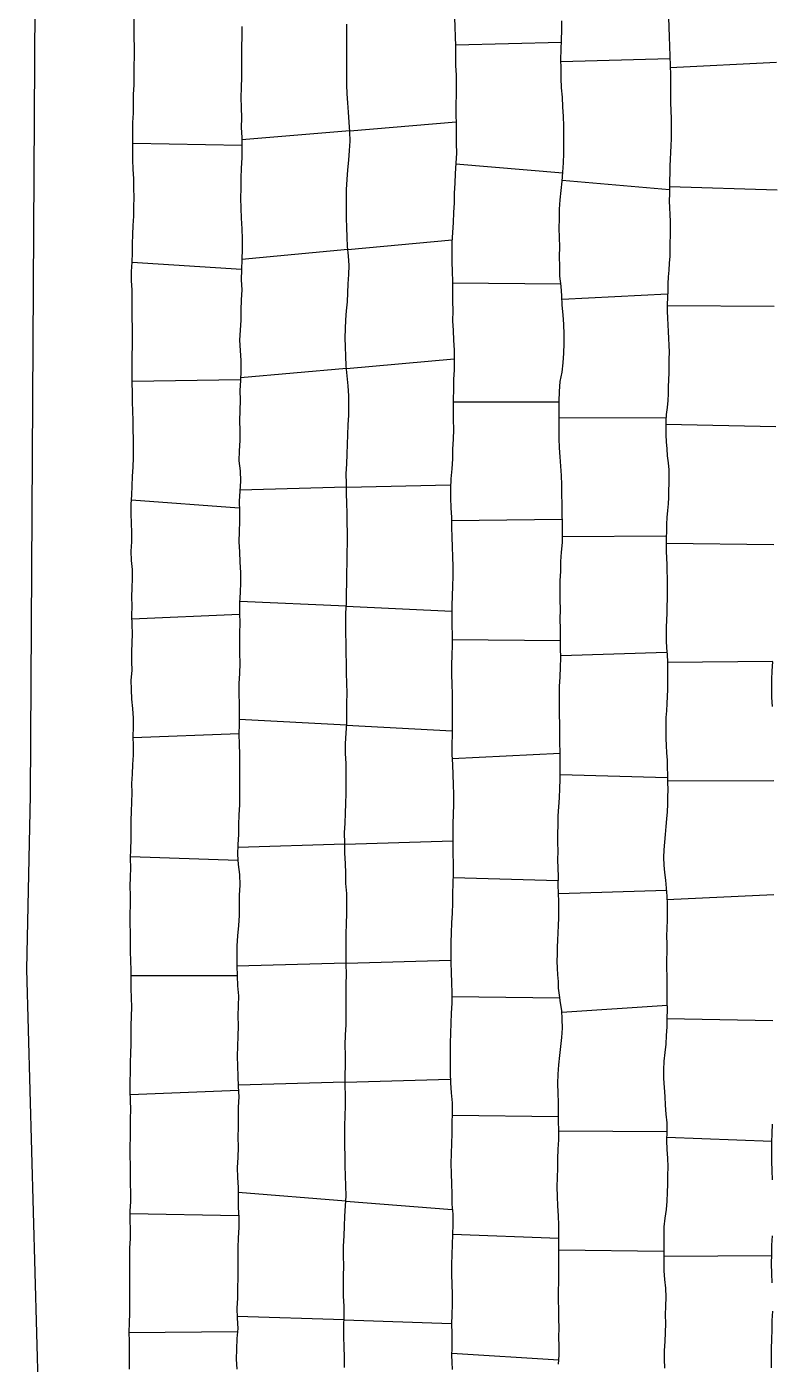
# Model space of a CAD drawing. Extents: x 703186 to 703989, y 1560402 to 1561368.
# Drawn here: x 703186.1 to 703217.4, y 1560850.6 to 1560906.8 of the extents above; entities that cross this region are included whole.
import ezdxf

# ---------------------------------------------------------------- set-up
doc = ezdxf.new("R2010")
doc.units = 0
for name, color, linetype in [('10124_2002_REAL', 30, 'Continuous'), ('AGROCAD PLL', 7, 'Continuous'), ('PANTE_2002', 7, 'Continuous')]:
    doc.layers.add(name, color=color, linetype=linetype)

msp = doc.modelspace()

# ---------------------------------------------------------------- linework, layer by layer
at = {"layer": '10124_2002_REAL'}
for points in [[(703190.3886, 1560850.4341), (703190.3905, 1560850.8181), (703190.3846, 1560851.2105), (703190.381, 1560851.6022), (703190.378, 1560851.992), (703190.3845, 1560852.3787), (703190.4012, 1560852.7816), (703190.4058, 1560853.1735), (703190.4022, 1560853.5669), (703190.3965, 1560853.9588), (703190.4002, 1560854.3475), (703190.4047, 1560854.737), (703190.4061, 1560855.1259), (703190.3986, 1560855.5262), (703190.4206, 1560855.9156), (703190.4296, 1560856.2999), (703190.4123, 1560856.6925), (703190.4197, 1560857.0836), (703190.4361, 1560857.4625), (703190.4378, 1560857.8439), (703190.4324, 1560858.2341), (703190.4259, 1560858.6162), (703190.4265, 1560859.0077), (703190.4165, 1560859.3993), (703190.4198, 1560859.7936), (703190.4218, 1560860.1857), (703190.4224, 1560860.5691), (703190.4332, 1560860.9541), (703190.4363, 1560861.3431), (703190.4274, 1560861.7261), (703190.4111, 1560862.1285), (703190.4128, 1560862.5251), (703190.4214, 1560862.918), (703190.4296, 1560863.3181), (703190.4419, 1560863.7073), (703190.4539, 1560864.0952), (703190.4552, 1560864.4773), (703190.4514, 1560864.8627), (703190.4685, 1560865.2618), (703190.482, 1560865.6477), (703190.4676, 1560866.0394), (703190.457, 1560866.4336), (703190.4577, 1560866.8266), (703190.458, 1560867.2049), (703190.4361, 1560867.5885), (703190.4205, 1560867.9828), (703190.43, 1560868.3755), (703190.4262, 1560868.7635), (703190.4174, 1560869.163), (703190.4176, 1560869.5541), (703190.4254, 1560869.9443), (703190.4213, 1560870.339), (703190.4169, 1560870.7234), (703190.4336, 1560871.1013), (703190.438, 1560871.4957), (703190.4213, 1560871.8841), (703190.4354, 1560872.2884), (703190.4511, 1560872.6846), (703190.4573, 1560873.0889), (703190.4568, 1560873.4814), (703190.4658, 1560873.866), (703190.4874, 1560874.2591), (703190.493, 1560874.6487), (703190.4831, 1560875.0376), (703190.5052, 1560875.4394), (703190.5295, 1560875.8422), (703190.5477, 1560876.2344), (703190.5531, 1560876.6243), (703190.5383, 1560877.0164), (703190.5524, 1560877.4026), (703190.5477, 1560877.7933), (703190.5203, 1560878.1883), (703190.4887, 1560878.5786), (703190.4696, 1560878.9865), (703190.459, 1560879.3839), (703190.493, 1560879.7836), (703190.4901, 1560880.1704), (703190.487, 1560880.5677), (703190.4947, 1560880.9474), (703190.5081, 1560881.3259), (703190.4948, 1560881.7165), (703190.4788, 1560882.0982), (703190.4954, 1560882.4911), (703190.4895, 1560882.8828), (703190.4971, 1560883.2666), (703190.5075, 1560883.6542), (703190.5094, 1560884.0375), (703190.4652, 1560884.414), (703190.4497, 1560884.8058), (703190.479, 1560885.2002), (703190.4885, 1560885.588), (703190.47, 1560885.985), (703190.4495, 1560886.3681), (703190.4565, 1560886.7726), (703190.4844, 1560887.1604), (703190.4946, 1560887.545), (703190.5142, 1560887.9427), (703190.5427, 1560888.3495), (703190.5589, 1560888.7291), (703190.5535, 1560889.124), (703190.5469, 1560889.5186), (703190.5394, 1560889.9006), (703190.5345, 1560890.2923), (703190.5271, 1560890.6888), (703190.5111, 1560891.083), (703190.5175, 1560891.4775), (703190.5036, 1560891.8604), (703190.4976, 1560892.2492), (703190.5012, 1560892.6452), (703190.5026, 1560893.031), (703190.5113, 1560893.4264), (703190.5143, 1560893.8116), (703190.5179, 1560894.2057), (703190.5002, 1560894.6004), (703190.4959, 1560894.9884), (703190.4979, 1560895.3806), (703190.4927, 1560895.7813), (703190.4722, 1560896.1664), (703190.4702, 1560896.5501), (703190.4906, 1560896.9415), (703190.5163, 1560897.3342), (703190.5046, 1560897.7197), (703190.5234, 1560898.1058), (703190.5363, 1560898.4894), (703190.565, 1560898.8835), (703190.5738, 1560899.2764), (703190.5816, 1560899.6675), (703190.5698, 1560900.0608), (703190.5723, 1560900.4508), (703190.5454, 1560900.8467), (703190.5276, 1560901.2425), (703190.5207, 1560901.6335), (703190.5283, 1560902.0278), (703190.529, 1560902.4269), (703190.5284, 1560902.8158), (703190.5495, 1560903.2094), (703190.5515, 1560903.601), (703190.5596, 1560903.9937), (703190.5764, 1560904.395), (703190.5803, 1560904.7917), (703190.5846, 1560905.1885), (703190.5906, 1560905.5915), (703190.5894, 1560905.9858), (703190.5775, 1560906.3806), (703190.578, 1560906.7692), (703190.5768, 1560907.1517)], [(703204.052, 1560907.2204), (703204.0622, 1560906.8212), (703204.0783, 1560906.4229), (703204.0886, 1560906.0212), (703204.0918, 1560905.6156), (703204.0956, 1560905.2053), (703204.1143, 1560904.796), (703204.1177, 1560904.3933), (703204.1131, 1560903.9858), (703204.0992, 1560903.5766), (703204.1056, 1560903.1606), (703204.1138, 1560902.7489), (703204.1187, 1560902.3392), (703204.1161, 1560901.9325), (703204.126, 1560901.5242), (703204.1102, 1560901.0994), (703204.0749, 1560900.677), (703204.0555, 1560900.2596), (703204.0402, 1560899.849), (703204.0339, 1560899.4438), (703204.012, 1560899.0296), (703203.9951, 1560898.6109), (703203.9641, 1560898.1899), (703203.9418, 1560897.7742), (703203.931, 1560897.3628), (703203.9411, 1560896.955), (703203.9533, 1560896.5475), (703203.9655, 1560896.1332), (703203.9617, 1560895.7249), (703203.9689, 1560895.3098), (703203.9782, 1560894.8956), (703203.9677, 1560894.4853), (703203.9955, 1560894.0728), (703204.0123, 1560893.6641), (703204.0287, 1560893.2499), (703204.0381, 1560892.8403), (703204.035, 1560892.4251), (703204.0056, 1560892.0155), (703204.0023, 1560891.5959), (703203.9939, 1560891.1715), (703203.9936, 1560890.7532), (703203.9973, 1560890.3384), (703204.0069, 1560889.9192), (703203.9921, 1560889.5078), (703203.9581, 1560889.0937), (703203.9649, 1560888.6773), (703203.9299, 1560888.267), (703203.8932, 1560887.8488), (703203.8832, 1560887.4433), (703203.8872, 1560887.0396), (703203.9012, 1560886.628), (703203.9199, 1560886.2194), (703203.9253, 1560885.806), (703203.9415, 1560885.3957), (703203.9529, 1560884.9823), (703203.9587, 1560884.5704), (703203.9713, 1560884.1587), (703203.9754, 1560883.7477), (703203.9606, 1560883.3385), (703203.9477, 1560882.926), (703203.9425, 1560882.5181), (703203.9355, 1560882.1017), (703203.9334, 1560881.691), (703203.9473, 1560881.2714), (703203.944, 1560880.8511), (703203.9368, 1560880.4404), (703203.9283, 1560880.0332), (703203.9269, 1560879.6266), (703203.9385, 1560879.2127), (703203.945, 1560878.7961), (703203.9461, 1560878.3751), (703203.9474, 1560877.9447), (703203.9462, 1560877.5312), (703203.9459, 1560877.1061), (703203.9372, 1560876.686), (703203.9396, 1560876.2647), (703203.961, 1560875.8358), (703203.9752, 1560875.4081), (703203.9865, 1560874.9941), (703204.0073, 1560874.5771), (703204.0046, 1560874.1656), (703203.9882, 1560873.7576), (703203.9822, 1560873.3431), (703203.981, 1560872.9305), (703203.9771, 1560872.5154), (703203.9832, 1560872.1006), (703203.9948, 1560871.6851), (703203.9913, 1560871.2661), (703203.9787, 1560870.8458), (703203.9673, 1560870.4263), (703203.9578, 1560870.0081), (703203.9496, 1560869.5912), (703203.9228, 1560869.1887), (703203.9025, 1560868.7706), (703203.8982, 1560868.359), (703203.8914, 1560867.9398), (703203.8935, 1560867.5215), (703203.9093, 1560867.0966), (703203.924, 1560866.6716), (703203.9366, 1560866.2459), (703203.9314, 1560865.8126), (703203.911, 1560865.3939), (703203.8983, 1560864.9733), (703203.8842, 1560864.551), (703203.8672, 1560864.1314), (703203.8672, 1560863.7105), (703203.872, 1560863.2947), (703203.8657, 1560862.8746), (703203.8757, 1560862.46), (703203.9132, 1560862.0453), (703203.9464, 1560861.6215), (703203.9456, 1560861.1929), (703203.9414, 1560860.7672), (703203.9392, 1560860.3412), (703203.9232, 1560859.9176), (703203.9014, 1560859.4906), (703203.8945, 1560859.0721), (703203.9013, 1560858.6528), (703203.9173, 1560858.2218), (703203.939, 1560857.797), (703203.9404, 1560857.3738), (703203.9726, 1560856.942), (703203.9825, 1560856.5174), (703203.9673, 1560856.0929), (703203.9553, 1560855.6694), (703203.9378, 1560855.2556), (703203.9239, 1560854.8319), (703203.9254, 1560854.4161), (703203.9355, 1560854.0017), (703203.9467, 1560853.5771), (703203.9557, 1560853.1538), (703203.9412, 1560852.7265), (703203.925, 1560852.3207), (703203.93, 1560851.9508), (703203.94, 1560851.6114), (703203.9421, 1560851.3099), (703203.9241, 1560851.0188), (703203.9305, 1560850.7226), (703203.9456, 1560850.4251)], [(703208.4228, 1560850.6405), (703208.4441, 1560851.0187), (703208.4447, 1560851.4007), (703208.4408, 1560851.786), (703208.4459, 1560852.1731), (703208.4298, 1560852.5552), (703208.4295, 1560852.9457), (703208.4207, 1560853.3318), (703208.422, 1560853.7187), (703208.4318, 1560854.0995), (703208.4285, 1560854.4929), (703208.4369, 1560854.8874), (703208.4278, 1560855.2808), (703208.4326, 1560855.6792), (703208.4367, 1560856.0802), (703208.4322, 1560856.4784), (703208.4237, 1560856.8829), (703208.3983, 1560857.2908), (703208.3763, 1560857.6893), (703208.3701, 1560858.089), (703208.3756, 1560858.4914), (703208.3925, 1560858.8811), (703208.3986, 1560859.2747), (703208.409, 1560859.6737), (703208.4283, 1560860.0688), (703208.4304, 1560860.4578), (703208.421, 1560860.8507), (703208.4159, 1560861.2506), (703208.4188, 1560861.6335), (703208.4047, 1560862.0315), (703208.3984, 1560862.4356), (703208.4126, 1560862.8265), (703208.428, 1560863.2164), (703208.4716, 1560863.6151), (703208.5133, 1560863.9908), (703208.5611, 1560864.3724), (703208.5883, 1560864.7629), (703208.5804, 1560865.1422), (703208.5566, 1560865.5072), (703208.5051, 1560865.8318), (703208.4615, 1560866.1444), (703208.4263, 1560866.4382), (703208.4223, 1560866.7182), (703208.3972, 1560866.998), (703208.374, 1560867.2825), (703208.3663, 1560867.5712), (703208.3716, 1560867.865), (703208.3816, 1560868.1637), (703208.3941, 1560868.4636), (703208.4023, 1560868.7665), (703208.4273, 1560869.0794), (703208.435, 1560869.4004), (703208.4379, 1560869.7324), (703208.4278, 1560870.0759), (703208.4175, 1560870.4275), (703208.4109, 1560870.7714), (703208.4148, 1560871.1285), (703208.406, 1560871.485), (703208.3971, 1560871.841), (703208.409, 1560872.2006), (703208.3863, 1560872.56), (703208.3923, 1560872.9298), (703208.4045, 1560873.3018), (703208.4093, 1560873.6845), (703208.4342, 1560874.0645), (703208.465, 1560874.4427), (703208.4732, 1560874.834), (703208.4867, 1560875.2137), (703208.497, 1560875.5925), (703208.4932, 1560875.9707), (703208.4903, 1560876.3574), (703208.4828, 1560876.7533), (703208.4815, 1560877.1454), (703208.4776, 1560877.543), (703208.459, 1560877.924), (703208.4626, 1560878.3269), (703208.4682, 1560878.7252), (703208.4681, 1560879.1159), (703208.4885, 1560879.5197), (703208.5062, 1560879.9314), (703208.5193, 1560880.3166), (703208.5063, 1560880.7211), (703208.4994, 1560881.1241), (703208.5019, 1560881.5339), (703208.495, 1560881.9478), (703208.4997, 1560882.3524), (703208.4868, 1560882.7566), (703208.4879, 1560883.1633), (703208.4966, 1560883.5609), (703208.5169, 1560883.9588), (703208.5213, 1560884.3668), (703208.5483, 1560884.7639), (703208.5888, 1560885.1724), (703208.5862, 1560885.5685), (703208.582, 1560885.9662), (703208.5744, 1560886.3723), (703208.5719, 1560886.7852), (703208.5619, 1560887.1864), (703208.5542, 1560887.5842), (703208.5427, 1560887.9786), (703208.5118, 1560888.377), (703208.4843, 1560888.7627), (703208.4656, 1560889.1475), (703208.4523, 1560889.5343), (703208.4525, 1560889.9244), (703208.4428, 1560890.312), (703208.4426, 1560890.7087), (703208.4433, 1560891.1104), (703208.4596, 1560891.5107), (703208.4953, 1560891.9258), (703208.5725, 1560892.3251), (703208.6147, 1560892.7229), (703208.6472, 1560893.1286), (703208.6592, 1560893.525), (703208.6535, 1560893.9196), (703208.6391, 1560894.3296), (703208.6135, 1560894.7355), (703208.5816, 1560895.1354), (703208.562, 1560895.5363), (703208.5286, 1560895.9409), (703208.4783, 1560896.3527), (703208.4734, 1560896.7666), (703208.4682, 1560897.1804), (703208.4722, 1560897.5838), (703208.4586, 1560897.9811), (703208.4533, 1560898.3721), (703208.4646, 1560898.7706), (703208.4626, 1560899.1705), (703208.4911, 1560899.5652), (703208.5368, 1560899.9502), (703208.5754, 1560900.35), (703208.6083, 1560900.7318), (703208.6343, 1560901.1169), (703208.6458, 1560901.5073), (703208.646, 1560901.8899), (703208.6431, 1560902.279), (703208.6499, 1560902.6764), (703208.6267, 1560903.0721), (703208.6029, 1560903.4723), (703208.5878, 1560903.875), (703208.5463, 1560904.2765), (703208.533, 1560904.682), (703208.5269, 1560905.078), (703208.5164, 1560905.4754), (703208.5327, 1560905.8737), (703208.5451, 1560906.291), (703208.5568, 1560906.6898), (703208.559, 1560907.0836)], [(703213.0407, 1560907.2207), (703213.0539, 1560906.8167), (703213.0722, 1560906.4188), (703213.0921, 1560906.018), (703213.1022, 1560905.6071), (703213.1081, 1560905.2146), (703213.1282, 1560904.8207), (703213.1282, 1560904.4282), (703213.1242, 1560904.0356), (703213.1325, 1560903.65), (703213.1444, 1560903.2982), (703213.1577, 1560902.9783), (703213.1613, 1560902.6893), (703213.1588, 1560902.4107), (703213.1574, 1560902.1282), (703213.1415, 1560901.8506), (703213.1232, 1560901.5597), (703213.1125, 1560901.2687), (703213.1053, 1560900.9816), (703213.0986, 1560900.6896), (703213.0905, 1560900.3941), (703213.0822, 1560900.1045), (703213.0825, 1560899.8115), (703213.08, 1560899.5209), (703213.0918, 1560899.2331), (703213.1025, 1560898.9433), (703213.1121, 1560898.6503), (703213.1161, 1560898.3566), (703213.1115, 1560898.0611), (703213.1062, 1560897.7636), (703213.1057, 1560897.4762), (703213.0976, 1560897.1931), (703213.0794, 1560896.9068), (703213.0626, 1560896.6161), (703213.0376, 1560896.329), (703213.0235, 1560896.0366), (703213.0128, 1560895.7456), (703213.0041, 1560895.4627), (703212.9951, 1560895.1733), (703212.9935, 1560894.8839), (703212.9975, 1560894.5975), (703213.013, 1560894.3188), (703213.0355, 1560894.0301), (703213.0394, 1560893.7415), (703213.0624, 1560893.454), (703213.0678, 1560893.1616), (703213.0622, 1560892.8715), (703213.0586, 1560892.5805), (703213.0522, 1560892.2897), (703213.0396, 1560892.0059), (703213.0343, 1560891.7138), (703213.0286, 1560891.4187), (703213.015, 1560891.1285), (703212.9852, 1560890.8382), (703212.9453, 1560890.547), (703212.9351, 1560890.2606), (703212.929, 1560889.9734), (703212.9295, 1560889.6883), (703212.9462, 1560889.3961), (703212.9739, 1560889.1009), (703212.9936, 1560888.8076), (703213.0256, 1560888.5179), (703213.0552, 1560888.223), (703213.062, 1560887.9323), (703213.0526, 1560887.6426), (703213.0474, 1560887.3499), (703213.0472, 1560887.0645), (703213.0342, 1560886.7892), (703213.0057, 1560886.5082), (703212.968, 1560886.2198), (703212.9553, 1560885.9369), (703212.9562, 1560885.6447), (703212.9456, 1560885.3591), (703212.9416, 1560885.0684), (703212.9518, 1560884.7972), (703212.9672, 1560884.5143), (703212.9785, 1560884.2363), (703212.9796, 1560883.9586), (703212.9821, 1560883.6767), (703212.9873, 1560883.3865), (703212.9913, 1560883.0888), (703212.9832, 1560882.7903), (703212.9763, 1560882.4922), (703212.9734, 1560882.2007), (703212.9596, 1560881.9081), (703212.9467, 1560881.6144), (703212.9488, 1560881.3249), (703212.9522, 1560881.03), (703212.9618, 1560880.7393), (703212.9826, 1560880.4433), (703212.9963, 1560880.1556), (703212.9989, 1560879.8642), (703212.9989, 1560879.5717), (703212.9987, 1560879.2803), (703213.0042, 1560878.9906), (703212.991, 1560878.6948), (703212.9756, 1560878.3983), (703212.9605, 1560878.098), (703212.939, 1560877.8087), (703212.9275, 1560877.5196), (703212.9286, 1560877.2239), (703212.9298, 1560876.9302), (703212.9432, 1560876.6325), (703212.9672, 1560876.3308), (703212.9833, 1560876.0267), (703212.9904, 1560875.7148), (703213.0031, 1560875.4063), (703213.0039, 1560875.0937), (703213.0117, 1560874.781), (703213.0029, 1560874.481), (703212.9967, 1560874.1724), (703212.9856, 1560873.8574), (703212.9601, 1560873.5504), (703212.934, 1560873.2364), (703212.9054, 1560872.903), (703212.8818, 1560872.578), (703212.8475, 1560872.2526), (703212.8335, 1560871.9312), (703212.8434, 1560871.6134), (703212.8741, 1560871.3), (703212.9165, 1560870.9749), (703212.9496, 1560870.6473), (703212.9704, 1560870.3066), (703212.987, 1560869.9654), (703212.9951, 1560869.6224), (703212.9847, 1560869.2931), (703212.9802, 1560868.9606), (703212.9655, 1560868.6277), (703212.9757, 1560868.3002), (703212.9703, 1560867.9724), (703212.9661, 1560867.631), (703212.9666, 1560867.2832), (703212.9702, 1560866.9409), (703212.9757, 1560866.5851), (703212.9751, 1560866.2318), (703212.981, 1560865.8842), (703212.9848, 1560865.5358), (703212.9779, 1560865.1832), (703212.971, 1560864.8229), (703212.95, 1560864.4568), (703212.9267, 1560864.0958), (703212.8859, 1560863.737), (703212.8472, 1560863.3752), (703212.8296, 1560863.0084), (703212.8279, 1560862.6441), (703212.8587, 1560862.2731), (703212.8868, 1560861.8961), (703212.9034, 1560861.5228), (703212.9279, 1560861.1506), (703212.9762, 1560860.7786), (703212.9779, 1560860.4058), (703212.9647, 1560860.0387), (703212.9773, 1560859.6698), (703212.9977, 1560859.3028), (703213.0112, 1560858.9389), (703213.0003, 1560858.5787), (703212.9987, 1560858.2125), (703212.9833, 1560857.8531), (703212.9744, 1560857.4961), (703212.9518, 1560857.139), (703212.8953, 1560856.7756), (703212.8536, 1560856.4134), (703212.8502, 1560856.044), (703212.8502, 1560855.6803), (703212.8533, 1560855.3122), (703212.8553, 1560854.9362), (703212.8551, 1560854.5704), (703212.8761, 1560854.2054), (703212.9197, 1560853.836), (703212.9339, 1560853.4571), (703212.9144, 1560853.0851), (703212.9092, 1560852.7136), (703212.9175, 1560852.3472), (703212.9079, 1560851.9725), (703212.8856, 1560851.5938), (703212.8604, 1560851.2223), (703212.8687, 1560850.8532), (703212.8836, 1560850.4826)], [(703195.1015, 1560906.8464), (703195.1053, 1560906.4203), (703195.0905, 1560905.9941), (703195.0896, 1560905.5704), (703195.0873, 1560905.1371), (703195.0936, 1560904.7165), (703195.0833, 1560904.2905), (703195.0618, 1560903.8635), (703195.0804, 1560903.4435), (703195.091, 1560903.0164), (703195.0766, 1560902.598), (703195.1046, 1560902.1785), (703195.1131, 1560901.7541), (703195.1093, 1560901.3296), (703195.0826, 1560900.9016), (703195.0625, 1560900.479), (703195.0689, 1560900.0577), (703195.0552, 1560899.6336), (703195.0608, 1560899.2125), (703195.078, 1560898.7885), (703195.1113, 1560898.3476), (703195.1234, 1560897.9231), (703195.1218, 1560897.4877), (703195.103, 1560897.0555), (703195.0905, 1560896.6336), (703195.0733, 1560896.2078), (703195.1015, 1560895.7835), (703195.0775, 1560895.3586), (703195.0624, 1560894.933), (703195.0642, 1560894.5105), (703195.0354, 1560894.0862), (703195.0154, 1560893.6665), (703195.0322, 1560893.2363), (703195.059, 1560892.8111), (703195.0607, 1560892.3866), (703195.0521, 1560891.9756), (703195.0295, 1560891.5487), (703195.033, 1560891.1435), (703195.027, 1560890.7115), (703195.0089, 1560890.2825), (703195.0257, 1560889.8731), (703195.0185, 1560889.4476), (703195.0003, 1560889.0195), (703194.9826, 1560888.5992), (703195.0319, 1560888.1817), (703195.0579, 1560887.7482), (703195.0234, 1560887.3231), (703194.9988, 1560886.8988), (703195.0028, 1560886.4717), (703195.0092, 1560886.0485), (703194.9974, 1560885.6229), (703194.9781, 1560885.2011), (703195.0054, 1560884.7744), (703195.0227, 1560884.3481), (703195.0449, 1560883.9108), (703195.0447, 1560883.4917), (703195.0425, 1560883.0679), (703195.0145, 1560882.6299), (703195.0158, 1560882.2023), (703195.0197, 1560881.7801), (703195.007, 1560881.3563), (703195.0087, 1560880.9375), (703195.0117, 1560880.5168), (703195.0178, 1560880.0966), (703195.0115, 1560879.667), (703194.9803, 1560879.2365), (703194.9817, 1560878.8153), (703194.9917, 1560878.3854), (703194.993, 1560877.9661), (703194.9897, 1560877.5402), (703194.9863, 1560877.1166), (703195.0009, 1560876.6908), (703195.0139, 1560876.2672), (703195.0153, 1560875.8521), (703195.0049, 1560875.4322), (703195.0027, 1560875.0059), (703195.0144, 1560874.5828), (703195.0095, 1560874.1417), (703194.9886, 1560873.7208), (703194.9685, 1560873.3092), (703194.9609, 1560872.8982), (703194.945, 1560872.4792), (703194.9288, 1560872.056), (703194.9487, 1560871.6338), (703195.011, 1560871.2119), (703195.0296, 1560870.7767), (703194.9967, 1560870.3487), (703195.0018, 1560869.9306), (703195.0023, 1560869.5028), (703194.9668, 1560869.0706), (703194.9297, 1560868.6477), (703194.8958, 1560868.227), (703194.8947, 1560867.8046), (703194.8968, 1560867.3835), (703194.9094, 1560866.9541), (703194.9259, 1560866.5412), (703194.962, 1560866.1156), (703194.9467, 1560865.6968), (703194.9367, 1560865.2819), (703194.9515, 1560864.8587), (703194.9368, 1560864.4299), (703194.9221, 1560864.0034), (703194.9155, 1560863.5876), (703194.9221, 1560863.1643), (703194.9464, 1560862.7404), (703194.9592, 1560862.3155), (703194.976, 1560861.8835), (703194.9572, 1560861.4485), (703194.9489, 1560861.025), (703194.9492, 1560860.6034), (703194.944, 1560860.1816), (703194.9569, 1560859.7557), (703194.9455, 1560859.3229), (703194.9089, 1560858.9034), (703194.9236, 1560858.4883), (703194.9569, 1560858.0741), (703194.9471, 1560857.6559), (703194.9486, 1560857.2256), (703194.9753, 1560856.8057), (703194.9789, 1560856.3803), (703194.9512, 1560855.9577), (703194.9405, 1560855.5362), (703194.9455, 1560855.1331), (703194.938, 1560854.6981), (703194.9399, 1560854.2711), (703194.9303, 1560853.847), (703194.9254, 1560853.422), (703194.9014, 1560852.9945), (703194.9153, 1560852.5728), (703194.9361, 1560852.1493), (703194.9026, 1560851.7274), (703194.8839, 1560851.2821), (703194.8694, 1560850.8546), (703194.8936, 1560850.4388)], [(703199.4217, 1560850.5051), (703199.4198, 1560850.9439), (703199.4145, 1560851.3694), (703199.3969, 1560851.8001), (703199.3968, 1560852.2371), (703199.4108, 1560852.6665), (703199.4032, 1560853.0841), (703199.3852, 1560853.504), (703199.3764, 1560853.9253), (703199.388, 1560854.3425), (703199.389, 1560854.7727), (703199.3807, 1560855.1984), (703199.388, 1560855.6082), (703199.407, 1560856.0333), (703199.4285, 1560856.4472), (703199.4416, 1560856.8663), (703199.4606, 1560857.2965), (703199.4933, 1560857.7155), (703199.4802, 1560858.1376), (703199.4616, 1560858.5575), (703199.4525, 1560858.9748), (703199.4456, 1560859.3913), (703199.4335, 1560859.825), (703199.4365, 1560860.2519), (703199.4389, 1560860.6652), (703199.4477, 1560861.0851), (703199.4645, 1560861.5056), (703199.461, 1560861.9369), (703199.4583, 1560862.3492), (703199.4463, 1560862.7752), (703199.4611, 1560863.2053), (703199.4647, 1560863.6235), (703199.4457, 1560864.0532), (703199.4683, 1560864.4867), (703199.4918, 1560864.908), (703199.4944, 1560865.3098), (703199.4887, 1560865.7381), (703199.4919, 1560866.1731), (703199.4996, 1560866.5989), (703199.5065, 1560867.031), (703199.4987, 1560867.4533), (703199.4871, 1560867.8704), (703199.4888, 1560868.2923), (703199.4988, 1560868.7236), (703199.51, 1560869.1525), (703199.5221, 1560869.575), (703199.5174, 1560870.0033), (703199.5198, 1560870.4242), (703199.4857, 1560870.8439), (703199.4735, 1560871.2724), (703199.4669, 1560871.6871), (703199.4441, 1560872.1091), (703199.4313, 1560872.5392), (703199.4284, 1560872.9628), (703199.4523, 1560873.3715), (703199.4703, 1560873.7889), (703199.484, 1560874.2032), (703199.4902, 1560874.6252), (703199.4953, 1560875.0492), (703199.4915, 1560875.4604), (703199.4877, 1560875.8761), (703199.4703, 1560876.3007), (703199.4707, 1560876.7285), (703199.4967, 1560877.1602), (703199.5193, 1560877.5752), (703199.5226, 1560877.9947), (703199.5216, 1560878.4195), (703199.5406, 1560878.8376), (703199.5269, 1560879.2537), (703199.5076, 1560879.6753), (703199.5025, 1560880.0979), (703199.4953, 1560880.5187), (703199.4934, 1560880.9401), (703199.4768, 1560881.3522), (703199.4747, 1560881.766), (703199.4862, 1560882.1968), (703199.5052, 1560882.6127), (703199.5053, 1560883.0437), (703199.5197, 1560883.4674), (703199.5194, 1560883.9101), (703199.5299, 1560884.3021), (703199.5362, 1560884.7287), (703199.5449, 1560885.1557), (703199.5464, 1560885.5816), (703199.5366, 1560885.9981), (703199.5293, 1560886.4068), (703199.5228, 1560886.824), (703199.514, 1560887.2323), (703199.5036, 1560887.6429), (703199.4978, 1560888.0513), (703199.5202, 1560888.4663), (703199.5321, 1560888.8798), (703199.5431, 1560889.2929), (703199.5585, 1560889.6948), (703199.5814, 1560890.112), (703199.6009, 1560890.515), (703199.612, 1560890.9245), (703199.6025, 1560891.3324), (703199.5718, 1560891.7445), (703199.537, 1560892.1663), (703199.4992, 1560892.5882), (703199.4838, 1560892.9994), (703199.4673, 1560893.3941), (703199.4543, 1560893.7733), (703199.4659, 1560894.1469), (703199.4818, 1560894.5258), (703199.5139, 1560894.8953), (703199.5445, 1560895.2744), (703199.5633, 1560895.6589), (703199.5781, 1560896.0326), (703199.609, 1560896.4254), (703199.6151, 1560896.8075), (703199.5916, 1560897.2086), (703199.5543, 1560897.6092), (703199.5379, 1560898.0021), (703199.5223, 1560898.3989), (703199.5133, 1560898.8012), (703199.502, 1560899.1905), (703199.5012, 1560899.5916), (703199.5127, 1560900.0028), (703199.5359, 1560900.4127), (703199.5652, 1560900.8202), (703199.6012, 1560901.2277), (703199.6331, 1560901.6371), (703199.6553, 1560902.0342), (703199.6527, 1560902.4285), (703199.619, 1560902.8333), (703199.587, 1560903.2419), (703199.5598, 1560903.638), (703199.5425, 1560904.0167), (703199.5194, 1560904.3987), (703199.5214, 1560904.7635), (703199.5162, 1560905.1354), (703199.5198, 1560905.5041), (703199.5228, 1560905.8656), (703199.5155, 1560906.2257), (703199.5171, 1560906.5863), (703199.5184, 1560906.9408)], [(703217.4237, 1560878.2809), (703217.3955, 1560878.6541), (703217.3857, 1560879.0231), (703217.3862, 1560879.406), (703217.4033, 1560879.7809), (703217.4315, 1560880.1541)], [(703217.4211, 1560858.3902), (703217.3973, 1560858.7817), (703217.387, 1560859.1602), (703217.3873, 1560859.5579), (703217.3873, 1560859.954), (703217.3981, 1560860.3505), (703217.4211, 1560860.7347)], [(703217.4099, 1560854.0621), (703217.383, 1560854.461), (703217.3818, 1560854.8648), (703217.3929, 1560855.261), (703217.3945, 1560855.6487), (703217.4119, 1560856.035)], [(703217.3812, 1560850.4944), (703217.3814, 1560850.8906), (703217.3774, 1560851.2936), (703217.3843, 1560851.6893), (703217.401, 1560852.085), (703217.4061, 1560852.4819), (703217.4258, 1560852.8787)]]:
    msp.add_lwpolyline(points, dxfattribs=at)
at = {"layer": 'AGROCAD PLL', "color": 3, "true_color": 0x00ff00}
for points in [[(703204.0872, 1560906.0744), (703208.5421, 1560906.1886)], [(703213.113, 1560905.1185), (703217.5883, 1560905.3469)], [(703199.6497, 1560902.4644), (703204.1121, 1560902.8359)], [(703199.6497, 1560902.4644), (703204.1121, 1560902.8359)], [(703204.1082, 1560901.0758), (703208.6056, 1560900.6999)], [(703208.5784, 1560900.385), (703213.0823, 1560899.9968)], [(703213.0827, 1560900.1211), (703217.6113, 1560899.9913)], [(703199.5671, 1560897.4714), (703195.103, 1560897.0557)], [(703199.5671, 1560897.4714), (703195.103, 1560897.0557)], [(703212.9948, 1560895.1249), (703217.4803, 1560895.1001)], [(703199.5089, 1560892.4796), (703195.0543, 1560892.0805)], [(703199.5089, 1560892.4796), (703204.0371, 1560892.8853)], [(703199.5089, 1560892.4796), (703204.0371, 1560892.8853)], [(703208.4427, 1560890.4114), (703212.9406, 1560890.4137)], [(703199.5076, 1560887.4861), (703195.0274, 1560887.3726)], [(703190.4697, 1560886.9562), (703195.0013, 1560886.6302)], [(703212.9426, 1560885.1433), (703217.4757, 1560885.0809)], [(703199.4995, 1560882.4872), (703195.0185, 1560882.6919)], [(703190.4845, 1560881.9625), (703195.0163, 1560882.1525)], [(703208.516, 1560880.419), (703212.9742, 1560880.5623)], [(703199.5146, 1560877.4893), (703194.9912, 1560877.7356)], [(703203.9482, 1560876.0924), (703208.4906, 1560876.3191)], [(703208.4923, 1560875.4208), (703213.0034, 1560875.2982)], [(703213.0038, 1560875.1505), (703217.4741, 1560875.1619)], [(703199.4327, 1560872.4924), (703194.9404, 1560872.3587)], [(703199.4327, 1560872.4924), (703203.9782, 1560872.6277)], [(703199.4327, 1560872.4924), (703203.9782, 1560872.6277)], [(703190.4243, 1560871.9713), (703194.9402, 1560871.8139)], [(703208.4176, 1560870.4248), (703212.9551, 1560870.5577)], [(703212.9773, 1560870.1641), (703217.4735, 1560870.3829)], [(703190.4578, 1560866.9734), (703194.9089, 1560866.9699)], [(703203.9348, 1560866.097), (703208.4757, 1560866.0425)], [(703212.9776, 1560865.1654), (703217.4344, 1560865.0801)], [(703199.4541, 1560862.4977), (703194.9575, 1560862.3711)], [(703203.9447, 1560861.1015), (703208.4184, 1560861.0574)], [(703208.4304, 1560860.4487), (703212.9778, 1560860.4241)], [(703199.4765, 1560857.4998), (703194.9517, 1560857.853)], [(703199.4765, 1560857.4998), (703203.9571, 1560857.1502)], [(703199.4765, 1560857.4998), (703203.9571, 1560857.1502)], [(703203.9677, 1560856.1049), (703208.4353, 1560855.945)], [(703212.854, 1560855.1877), (703217.3915, 1560855.2118)], [(703199.4055, 1560852.503), (703194.9128, 1560852.6495)], [(703190.3781, 1560851.978), (703194.9253, 1560852.013)], [(703199.4055, 1560852.503), (703203.9264, 1560852.3556)], [(703199.4055, 1560852.503), (703203.9264, 1560852.3556)], [(703203.9296, 1560851.1072), (703208.4334, 1560850.8287)]]:
    msp.add_lwpolyline(points, dxfattribs=at)
at = {"layer": 'AGROCAD PLL', "color": 1, "true_color": 0xff0000}
for points in [[(703208.519, 1560905.3784), (703213.1038, 1560905.4995)], [(703199.6497, 1560902.4644), (703195.1064, 1560902.0862)], [(703190.5267, 1560901.9465), (703195.111, 1560901.8582)], [(703190.4912, 1560896.9511), (703195.091, 1560896.65)], [(703203.965, 1560896.0812), (703208.5166, 1560896.0389)], [(703190.5022, 1560891.9528), (703195.0531, 1560892.023)], [(703212.9324, 1560890.1326), (703217.5551, 1560890.0344)], [(703203.9216, 1560886.0902), (703208.5785, 1560886.151)], [(703203.9459, 1560881.0918), (703208.5006, 1560881.056)], [(703199.4975, 1560867.4954), (703194.8973, 1560867.3675)], [(703190.4173, 1560861.9752), (703194.9653, 1560862.1594)], [(703190.4177, 1560856.9762), (703194.9699, 1560856.8901)]]:
    msp.add_lwpolyline(points, dxfattribs=at)
at = {"layer": 'AGROCAD PLL', "color": 5, "true_color": 0x0000ff}
for points in [[(703199.5671, 1560897.4714), (703203.9474, 1560897.8792)], [(703199.5671, 1560897.4714), (703203.9474, 1560897.8792)], [(703208.5689, 1560895.3958), (703213.0087, 1560895.6129)], [(703203.9938, 1560891.0844), (703208.4432, 1560891.0812)], [(703199.5076, 1560887.4861), (703203.887, 1560887.597)], [(703199.5076, 1560887.4861), (703203.887, 1560887.597)], [(703208.5872, 1560885.4149), (703212.9487, 1560885.4435)], [(703199.4995, 1560882.4872), (703203.9386, 1560882.2844)], [(703199.4995, 1560882.4872), (703203.9386, 1560882.2844)], [(703212.9964, 1560880.1463), (703217.4359, 1560880.1859)], [(703199.5146, 1560877.4893), (703203.946, 1560877.248)], [(703199.5146, 1560877.4893), (703203.946, 1560877.248)], [(703190.5401, 1560876.9679), (703194.9865, 1560877.1357)], [(703203.9862, 1560871.0944), (703208.413, 1560870.9617)], [(703199.4975, 1560867.4954), (703203.893, 1560867.6176)], [(703199.4975, 1560867.4954), (703203.893, 1560867.6176)], [(703208.5611, 1560865.4383), (703212.9827, 1560865.7266)], [(703199.4541, 1560862.4977), (703203.8718, 1560862.6222)], [(703199.4541, 1560862.4977), (703203.8718, 1560862.6222)], [(703212.9697, 1560860.1784), (703217.3891, 1560860.0195)], [(703208.4299, 1560855.4513), (703212.8526, 1560855.398)]]:
    msp.add_lwpolyline(points, dxfattribs=at)
at = {"layer": 'PANTE_2002'}
msp.add_lwpolyline([(703495.5549, 1560702.2946), (703487.9151, 1560691.4135), (703417.9712, 1560699.3031), (703404.5562, 1560700.9042), (703403.089, 1560701.0793), (703312.8635, 1560711.8482), (703206.4166, 1560725.7724), (703188.2874, 1560728.4936), (703186.8586, 1560734.5261), (703187.1761, 1560768.1812), (703187.3349, 1560821.3625), (703186.0649, 1560867.2414), (703186.2236, 1560874.5439), (703186.5411, 1560929.154), (703189.7161, 1560953.284), (703190.8619, 1560956.2043), (703194.1715, 1560964.6396), (703263.0481, 1560953.3247), (703263.0481, 1560953.3247), (703319.1399, 1560946.181), (703445.8756, 1560931.0997), (703527.5263, 1560925.1196)], dxfattribs=at)

doc.saveas('drawing.dxf')
